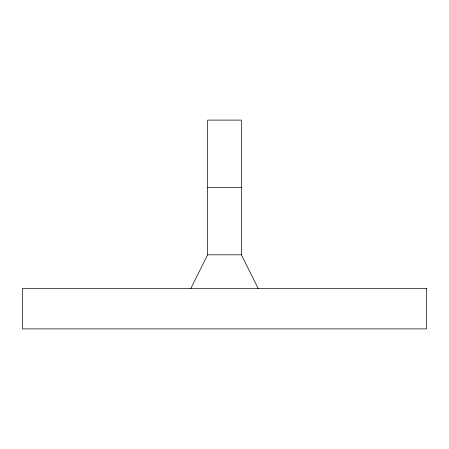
<?xml version="1.0" encoding="UTF-8"?>
<svg xmlns="http://www.w3.org/2000/svg" width="449" height="449" viewBox="0 0 449 449"><rect width="100%" height="100%" fill="white"/><g stroke="black" fill="none" stroke-linecap="round" stroke-linejoin="round"><path stroke-width="0.67" d="M190.825 288.483L207.663 254.808L207.663 120.108L241.338 120.108L241.338 254.808L258.175 288.483M207.663 187.458L241.338 187.458M207.663 254.808L241.338 254.808M426.55 288.483L22.45 288.483L22.45 328.893L426.55 328.893L426.55 288.483"/></g></svg>
